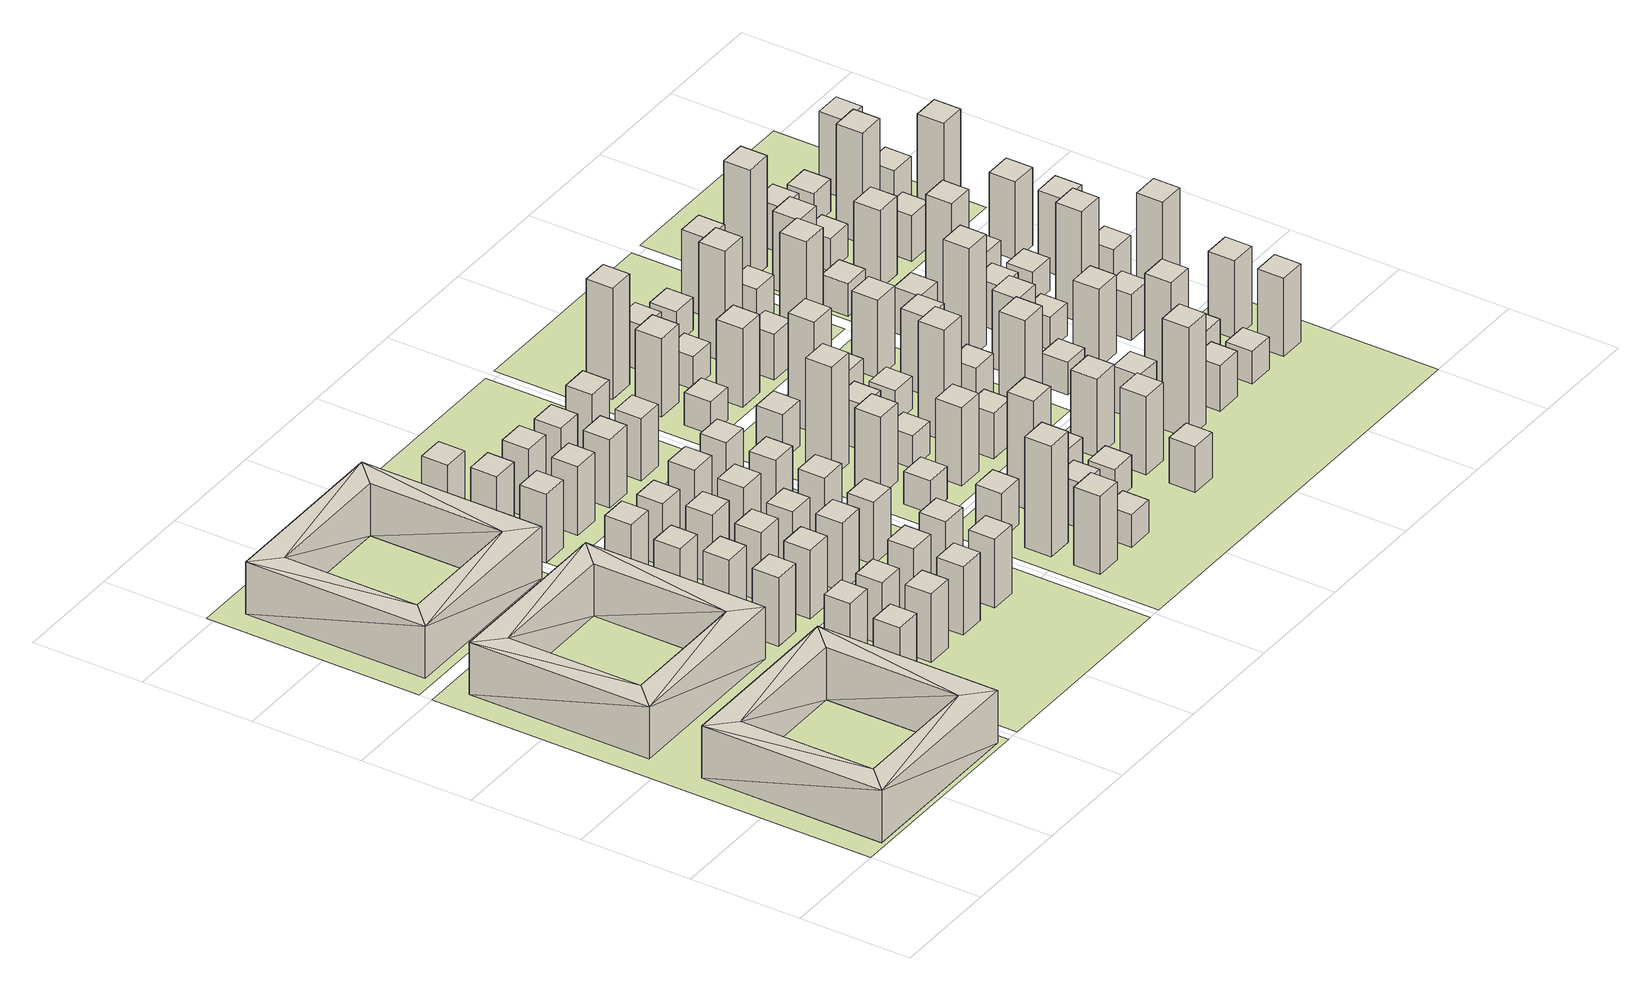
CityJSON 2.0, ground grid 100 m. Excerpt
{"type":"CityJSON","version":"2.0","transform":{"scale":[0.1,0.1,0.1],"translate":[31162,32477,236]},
"CityObjects":{
"building1":{"type":"Building","geometry":[{"type":"Solid","lod":"1","boundaries":[[[[0,1,2]],[[3,2,1]],[[4,0,2]],[[3,5,2]],[[6,0,4]],[[6,4,7]],[[6,7,5]],[[6,5,3]],[[6,3,8]],[[8,3,9]],[[10,3,1]],[[10,9,3]],[[9,10,11]],[[10,12,11]],[[10,13,12]],[[8,12,13]],[[8,14,12]],[[15,14,8]],[[9,11,15]],[[9,15,8]],[[0,6,8]],[[0,8,13]],[[13,10,0]],[[0,10,1]],[[4,2,12]],[[12,2,11]],[[2,15,11]],[[14,15,7]],[[7,15,5]],[[2,5,15]],[[12,7,4]],[[12,14,7]]]]}]},
"building2":{"type":"Building","geometry":[{"type":"Solid","lod":"1","boundaries":[[[[16,17,18]],[[19,18,17]],[[16,18,20]],[[21,18,19]],[[22,16,20]],[[22,20,23]],[[22,23,21]],[[22,21,19]],[[22,19,24]],[[24,19,25]],[[26,19,17]],[[26,25,19]],[[25,26,27]],[[26,28,27]],[[26,29,28]],[[24,28,29]],[[30,28,24]],[[31,30,24]],[[25,27,31]],[[25,31,24]],[[16,22,24]],[[16,24,29]],[[29,26,16]],[[16,26,17]],[[20,18,28]],[[28,18,27]],[[18,31,27]],[[30,31,23]],[[23,31,21]],[[18,21,31]],[[28,23,20]],[[28,30,23]]]]}]},
"building3":{"type":"Building","geometry":[{"type":"Solid","lod":"1","boundaries":[[[[32,33,34,35]],[[36,37,34,33]],[[38,39,32,35]],[[32,39,36,33]],[[36,39,38,37]],[[38,35,34,37]]]]}]},
"building4":{"type":"Building","geometry":[{"type":"Solid","lod":"1","boundaries":[[[[40,41,42]],[[43,42,41]],[[40,42,44]],[[45,42,43]],[[46,40,44]],[[46,44,47]],[[46,47,45]],[[46,45,43]],[[46,43,48]],[[48,43,49]],[[50,43,41]],[[50,49,43]],[[49,50,51]],[[50,52,51]],[[50,53,52]],[[48,52,53]],[[54,52,48]],[[55,54,48]],[[49,51,55]],[[49,55,48]],[[40,46,48]],[[40,48,53]],[[53,50,40]],[[40,50,41]],[[44,42,52]],[[52,42,51]],[[42,55,51]],[[54,55,47]],[[47,55,45]],[[42,45,55]],[[52,47,44]],[[52,54,47]]]]}]},
"building5":{"type":"Building","geometry":[{"type":"Solid","lod":"1","boundaries":[[[[56,57,58,59]],[[58,57,60,61]],[[62,63,56,59]],[[56,63,60,57]],[[62,61,60,63]],[[62,59,58,61]]]]}]},
"building6":{"type":"Building","geometry":[{"type":"Solid","lod":"1","boundaries":[[[[64,65,66,67]],[[68,69,66,65]],[[70,71,64,67]],[[64,71,68,65]],[[68,71,70,69]],[[70,67,66,69]]]]}]},
"building7":{"type":"Building","geometry":[{"type":"Solid","lod":"1","boundaries":[[[[72,73,74,75]],[[74,73,76,77]],[[78,79,72,75]],[[72,79,76,73]],[[78,77,76,79]],[[78,75,74,77]]]]}]},
"building8":{"type":"Building","geometry":[{"type":"Solid","lod":"1","boundaries":[[[[80,81,82,83]],[[82,81,84,85]],[[86,87,80,83]],[[80,87,84,81]],[[86,85,84,87]],[[86,83,82,85]]]]}]},
"building9":{"type":"Building","geometry":[{"type":"Solid","lod":"1","boundaries":[[[[88,89,90,91]],[[92,93,90,89]],[[94,95,88,91]],[[88,95,92,89]],[[92,95,94,93]],[[94,91,90,93]]]]}]},
"building10":{"type":"Building","geometry":[{"type":"Solid","lod":"1","boundaries":[[[[96,97,98,99]],[[100,101,98,97]],[[102,103,96,99]],[[96,103,100,97]],[[100,103,102,101]],[[102,99,98,101]]]]}]},
"building11":{"type":"Building","geometry":[{"type":"Solid","lod":"1","boundaries":[[[[104,105,106,107]],[[106,105,108,109]],[[110,111,104,107]],[[104,111,108,105]],[[110,109,108,111]],[[110,107,106,109]]]]}]},
"building12":{"type":"Building","geometry":[{"type":"Solid","lod":"1","boundaries":[[[[112,113,114,115]],[[114,113,116,117]],[[118,119,112,115]],[[112,119,116,113]],[[118,117,116,119]],[[118,115,114,117]]]]}]},
"building13":{"type":"Building","geometry":[{"type":"Solid","lod":"1","boundaries":[[[[120,121,122,123]],[[124,125,122,121]],[[126,127,120,123]],[[120,127,124,121]],[[124,127,126,125]],[[126,123,122,125]]]]}]},
"building14":{"type":"Building","geometry":[{"type":"Solid","lod":"1","boundaries":[[[[128,129,130,131]],[[132,133,130,129]],[[134,135,128,131]],[[128,135,132,129]],[[132,135,134,133]],[[134,131,130,133]]]]}]},
"building15":{"type":"Building","geometry":[{"type":"Solid","lod":"1","boundaries":[[[[136,137,138,139]],[[140,141,138,137]],[[142,143,136,139]],[[136,143,140,137]],[[140,143,142,141]],[[142,139,138,141]]]]}]},
"building16":{"type":"Building","geometry":[{"type":"Solid","lod":"1","boundaries":[[[[144,145,146,147]],[[148,149,146,145]],[[150,151,144,147]],[[144,151,148,145]],[[148,151,150,149]],[[150,147,146,149]]]]}]},
"building17":{"type":"Building","geometry":[{"type":"Solid","lod":"1","boundaries":[[[[152,153,154,155]],[[154,153,156,157]],[[158,159,152,155]],[[152,159,156,153]],[[158,157,156,159]],[[158,155,154,157]]]]}]},
"building18":{"type":"Building","geometry":[{"type":"Solid","lod":"1","boundaries":[[[[160,161,162,163]],[[162,161,164,165]],[[166,167,160,163]],[[160,167,164,161]],[[166,165,164,167]],[[166,163,162,165]]]]}]},
"building19":{"type":"Building","geometry":[{"type":"Solid","lod":"1","boundaries":[[[[168,169,170,171]],[[172,173,170,169]],[[174,175,168,171]],[[168,175,172,169]],[[172,175,174,173]],[[174,171,170,173]]]]}]},
"building20":{"type":"Building","geometry":[{"type":"Solid","lod":"1","boundaries":[[[[176,177,178,179]],[[178,177,180,181]],[[182,183,176,179]],[[176,183,180,177]],[[182,181,180,183]],[[182,179,178,181]]]]}]},
"building21":{"type":"Building","geometry":[{"type":"Solid","lod":"1","boundaries":[[[[184,185,186,187]],[[188,189,186,185]],[[190,191,184,187]],[[184,191,188,185]],[[188,191,190,189]],[[190,187,186,189]]]]}]},
"building22":{"type":"Building","geometry":[{"type":"Solid","lod":"1","boundaries":[[[[192,193,194,195]],[[194,193,196,197]],[[198,199,192,195]],[[192,199,196,193]],[[198,197,196,199]],[[198,195,194,197]]]]}]},
"building23":{"type":"Building","geometry":[{"type":"Solid","lod":"1","boundaries":[[[[200,201,202,203]],[[204,205,202,201]],[[206,207,200,203]],[[200,207,204,201]],[[204,207,206,205]],[[206,203,202,205]]]]}]},
"building24":{"type":"Building","geometry":[{"type":"Solid","lod":"1","boundaries":[[[[208,209,210,211]],[[210,209,212,213]],[[214,215,208,211]],[[208,215,212,209]],[[214,213,212,215]],[[214,211,210,213]]]]}]},
"building25":{"type":"Building","geometry":[{"type":"Solid","lod":"1","boundaries":[[[[216,217,218,219]],[[218,217,220,221]],[[222,223,216,219]],[[216,223,220,217]],[[222,221,220,223]],[[222,219,218,221]]]]}]},
"building26":{"type":"Building","geometry":[{"type":"Solid","lod":"1","boundaries":[[[[224,225,226,227]],[[228,229,226,225]],[[230,231,224,227]],[[224,231,228,225]],[[228,231,230,229]],[[230,227,226,229]]]]}]},
"building27":{"type":"Building","geometry":[{"type":"Solid","lod":"1","boundaries":[[[[232,233,234,235]],[[236,237,234,233]],[[238,239,232,235]],[[232,239,236,233]],[[236,239,238,237]],[[238,235,234,237]]]]}]},
"building28":{"type":"Building","geometry":[{"type":"Solid","lod":"1","boundaries":[[[[240,241,242,243]],[[244,245,242,241]],[[246,247,240,243]],[[240,247,244,241]],[[244,247,246,245]],[[246,243,242,245]]]]}]},
"building29":{"type":"Building","geometry":[{"type":"Solid","lod":"1","boundaries":[[[[248,249,250,251]],[[252,253,250,249]],[[254,255,248,251]],[[248,255,252,249]],[[252,255,254,253]],[[254,251,250,253]]]]}]},
"building30":{"type":"Building","geometry":[{"type":"Solid","lod":"1","boundaries":[[[[256,257,258,259]],[[258,257,260,261]],[[262,263,256,259]],[[256,263,260,257]],[[262,261,260,263]],[[262,259,258,261]]]]}]},
"building31":{"type":"Building","geometry":[{"type":"Solid","lod":"1","boundaries":[[[[264,265,266,267]],[[266,265,268,269]],[[270,271,264,267]],[[264,271,268,265]],[[270,269,268,271]],[[270,267,266,269]]]]}]},
"building32":{"type":"Building","geometry":[{"type":"Solid","lod":"1","boundaries":[[[[272,273,274,275]],[[274,273,276,277]],[[278,279,272,275]],[[272,279,276,273]],[[278,277,276,279]],[[278,275,274,277]]]]}]},
"building33":{"type":"Building","geometry":[{"type":"Solid","lod":"1","boundaries":[[[[280,281,282,283]],[[284,285,282,281]],[[286,287,280,283]],[[280,287,284,281]],[[284,287,286,285]],[[286,283,282,285]]]]}]},
"building34":{"type":"Building","geometry":[{"type":"Solid","lod":"1","boundaries":[[[[288,289,290,291]],[[290,289,292,293]],[[294,295,288,291]],[[288,295,292,289]],[[294,293,292,295]],[[294,291,290,293]]]]}]},
"building35":{"type":"Building","geometry":[{"type":"Solid","lod":"1","boundaries":[[[[296,297,298,299]],[[298,297,300,301]],[[302,303,296,299]],[[296,303,300,297]],[[302,301,300,303]],[[302,299,298,301]]]]}]},
"building36":{"type":"Building","geometry":[{"type":"Solid","lod":"1","boundaries":[[[[304,305,306,307]],[[308,309,306,305]],[[310,311,304,307]],[[304,311,308,305]],[[308,311,310,309]],[[310,307,306,309]]]]}]},
"building37":{"type":"Building","geometry":[{"type":"Solid","lod":"1","boundaries":[[[[312,313,314,315]],[[314,313,316,317]],[[318,319,312,315]],[[312,319,316,313]],[[318,317,316,319]],[[318,315,314,317]]]]}]},
"building38":{"type":"Building","geometry":[{"type":"Solid","lod":"1","boundaries":[[[[320,321,322,323]],[[324,325,322,321]],[[326,327,320,323]],[[320,327,324,321]],[[324,327,326,325]],[[326,323,322,325]]]]}]},
"building39":{"type":"Building","geometry":[{"type":"Solid","lod":"1","boundaries":[[[[328,329,330,331]],[[330,329,332,333]],[[334,335,328,331]],[[328,335,332,329]],[[334,333,332,335]],[[334,331,330,333]]]]}]},
"building40":{"type":"Building","geometry":[{"type":"Solid","lod":"1","boundaries":[[[[336,337,338,339]],[[340,341,338,337]],[[342,343,336,339]],[[336,343,340,337]],[[340,343,342,341]],[[342,339,338,341]]]]}]},
"building41":{"type":"Building","geometry":[{"type":"Solid","lod":"1","boundaries":[[[[344,345,346,347]],[[348,349,346,345]],[[350,351,344,347]],[[344,351,348,345]],[[348,351,350,349]],[[350,347,346,349]]]]}]},
"building42":{"type":"Building","geometry":[{"type":"Solid","lod":"1","boundaries":[[[[352,353,354,355]],[[354,353,356,357]],[[358,359,352,355]],[[352,359,356,353]],[[358,357,356,359]],[[358,355,354,357]]]]}]},
"building43":{"type":"Building","geometry":[{"type":"Solid","lod":"1","boundaries":[[[[360,361,362,363]],[[362,361,364,365]],[[366,367,360,363]],[[360,367,364,361]],[[366,365,364,367]],[[366,363,362,365]]]]}]},
"building44":{"type":"Building","geometry":[{"type":"Solid","lod":"1","boundaries":[[[[368,369,370,371]],[[372,373,370,369]],[[374,375,368,371]],[[368,375,372,369]],[[372,375,374,373]],[[374,371,370,373]]]]}]},
"building45":{"type":"Building","geometry":[{"type":"Solid","lod":"1","boundaries":[[[[376,377,378,379]],[[380,381,378,377]],[[382,383,376,379]],[[376,383,380,377]],[[380,383,382,381]],[[382,379,378,381]]]]}]},
"building46":{"type":"Building","geometry":[{"type":"Solid","lod":"1","boundaries":[[[[384,385,386,387]],[[386,385,388,389]],[[390,391,384,387]],[[384,391,388,385]],[[390,389,388,391]],[[390,387,386,389]]]]}]},
"building47":{"type":"Building","geometry":[{"type":"Solid","lod":"1","boundaries":[[[[392,393,394,395]],[[394,393,396,397]],[[398,399,392,395]],[[392,399,396,393]],[[398,397,396,399]],[[398,395,394,397]]]]}]},
"building48":{"type":"Building","geometry":[{"type":"Solid","lod":"1","boundaries":[[[[400,401,402,403]],[[404,405,402,401]],[[406,407,400,403]],[[400,407,404,401]],[[404,407,406,405]],[[406,403,402,405]]]]}]},
"building49":{"type":"Building","geometry":[{"type":"Solid","lod":"1","boundaries":[[[[408,409,410,411]],[[412,413,410,409]],[[414,415,408,411]],[[408,415,412,409]],[[412,415,414,413]],[[414,411,410,413]]]]}]},
"building50":{"type":"Building","geometry":[{"type":"Solid","lod":"1","boundaries":[[[[416,417,418,419]],[[420,421,418,417]],[[422,423,416,419]],[[416,423,420,417]],[[420,423,422,421]],[[422,419,418,421]]]]}]},
"building51":{"type":"Building","geometry":[{"type":"Solid","lod":"1","boundaries":[[[[424,425,426,427]],[[428,429,426,425]],[[430,431,424,427]],[[424,431,428,425]],[[428,431,430,429]],[[430,427,426,429]]]]}]},
"building52":{"type":"Building","geometry":[{"type":"Solid","lod":"1","boundaries":[[[[432,433,434,435]],[[434,433,436,437]],[[438,439,432,435]],[[432,439,436,433]],[[438,437,436,439]],[[438,435,434,437]]]]}]},
"building53":{"type":"Building","geometry":[{"type":"Solid","lod":"1","boundaries":[[[[440,441,442,443]],[[442,441,444,445]],[[446,447,440,443]],[[440,447,444,441]],[[446,445,444,447]],[[446,443,442,445]]]]}]},
"building54":{"type":"Building","geometry":[{"type":"Solid","lod":"1","boundaries":[[[[448,449,450,451]],[[452,453,450,449]],[[454,455,448,451]],[[448,455,452,449]],[[452,455,454,453]],[[454,451,450,453]]]]}]},
"building55":{"type":"Building","geometry":[{"type":"Solid","lod":"1","boundaries":[[[[456,457,458,459]],[[460,461,458,457]],[[462,463,456,459]],[[456,463,460,457]],[[460,463,462,461]],[[462,459,458,461]]]]}]},
"building56":{"type":"Building","geometry":[{"type":"Solid","lod":"1","boundaries":[[[[464,465,466,467]],[[466,465,468,469]],[[470,471,464,467]],[[464,471,468,465]],[[470,469,468,471]],[[470,467,466,469]]]]}]},
"building57":{"type":"Building","geometry":[{"type":"Solid","lod":"1","boundaries":[[[[472,473,474,475]],[[474,473,476,477]],[[478,479,472,475]],[[472,479,476,473]],[[478,477,476,479]],[[478,475,474,477]]]]}]},
"building58":{"type":"Building","geometry":[{"type":"Solid","lod":"1","boundaries":[[[[480,481,482,483]],[[482,481,484,485]],[[486,487,480,483]],[[480,487,484,481]],[[486,485,484,487]],[[486,483,482,485]]]]}]},
"building59":{"type":"Building","geometry":[{"type":"Solid","lod":"1","boundaries":[[[[488,489,490,491]],[[492,493,490,489]],[[494,495,488,491]],[[488,495,492,489]],[[492,495,494,493]],[[494,491,490,493]]]]}]},
"building60":{"type":"Building","geometry":[{"type":"Solid","lod":"1","boundaries":[[[[496,497,498,499]],[[498,497,500,501]],[[502,503,496,499]],[[496,503,500,497]],[[502,501,500,503]],[[502,499,498,501]]]]}]},
"building61":{"type":"Building","geometry":[{"type":"Solid","lod":"1","boundaries":[[[[504,505,506,507]],[[506,505,508,509]],[[510,511,504,507]],[[504,511,508,505]],[[510,509,508,511]],[[510,507,506,509]]]]}]},
"building62":{"type":"Building","geometry":[{"type":"Solid","lod":"1","boundaries":[[[[512,513,514,515]],[[516,517,514,513]],[[518,519,512,515]],[[512,519,516,513]],[[516,519,518,517]],[[518,515,514,517]]]]}]},
"building63":{"type":"Building","geometry":[{"type":"Solid","lod":"1","boundaries":[[[[520,521,522,523]],[[524,525,522,521]],[[526,527,520,523]],[[520,527,524,521]],[[524,527,526,525]],[[526,523,522,525]]]]}]},
"building64":{"type":"Building","geometry":[{"type":"Solid","lod":"1","boundaries":[[[[528,529,530,531]],[[532,533,530,529]],[[534,535,528,531]],[[528,535,532,529]],[[532,535,534,533]],[[534,531,530,533]]]]}]},
"building65":{"type":"Building","geometry":[{"type":"Solid","lod":"1","boundaries":[[[[536,537,538,539]],[[538,537,540,541]],[[542,543,536,539]],[[536,543,540,537]],[[542,541,540,543]],[[542,539,538,541]]]]}]},
"building66":{"type":"Building","geometry":[{"type":"Solid","lod":"1","boundaries":[[[[544,545,546,547]],[[548,549,546,545]],[[550,551,544,547]],[[544,551,548,545]],[[548,551,550,549]],[[550,547,546,549]]]]}]},
"building67":{"type":"Building","geometry":[{"type":"Solid","lod":"1","boundaries":[[[[552,553,554,555]],[[554,553,556,557]],[[558,559,552,555]],[[552,559,556,553]],[[558,557,556,559]],[[558,555,554,557]]]]}]},
"building68":{"type":"Building","geometry":[{"type":"Solid","lod":"1","boundaries":[[[[560,561,562,563]],[[562,561,564,565]],[[566,567,560,563]],[[560,567,564,561]],[[566,565,564,567]],[[566,563,562,565]]]]}]},
"building69":{"type":"Building","geometry":[{"type":"Solid","lod":"1","boundaries":[[[[568,569,570,571]],[[572,573,570,569]],[[574,575,568,571]],[[568,575,572,569]],[[572,575,574,573]],[[574,571,570,573]]]]}]},
"building70":{"type":"Building","geometry":[{"type":"Solid","lod":"1","boundaries":[[[[576,577,578,579]],[[578,577,580,581]],[[582,583,576,579]],[[576,583,580,577]],[[582,581,580,583]],[[582,579,578,581]]]]}]},
"building71":{"type":"Building","geometry":[{"type":"Solid","lod":"1","boundaries":[[[[584,585,586,587]],[[588,589,586,585]],[[590,591,584,587]],[[584,591,588,585]],[[588,591,590,589]],[[590,587,586,589]]]]}]},
"building72":{"type":"Building","geometry":[{"type":"Solid","lod":"1","boundaries":[[[[592,593,594,595]],[[594,593,596,597]],[[598,599,592,595]],[[592,599,596,593]],[[598,597,596,599]],[[598,595,594,597]]]]}]},
"building73":{"type":"Building","geometry":[{"type":"Solid","lod":"1","boundaries":[[[[600,601,602,603]],[[602,601,604,605]],[[606,607,600,603]],[[600,607,604,601]],[[606,605,604,607]],[[606,603,602,605]]]]}]},
"building74":{"type":"Building","geometry":[{"type":"Solid","lod":"1","boundaries":[[[[608,609,610,611]],[[612,613,610,609]],[[614,615,608,611]],[[608,615,612,609]],[[612,615,614,613]],[[614,611,610,613]]]]}]},
"building75":{"type":"Building","geometry":[{"type":"Solid","lod":"1","boundaries":[[[[616,617,618,619]],[[620,621,618,617]],[[622,623,616,619]],[[616,623,620,617]],[[620,623,622,621]],[[622,619,618,621]]]]}]},
"building76":{"type":"Building","geometry":[{"type":"Solid","lod":"1","boundaries":[[[[624,625,626,627]],[[628,629,626,625]],[[630,631,624,627]],[[624,631,628,625]],[[628,631,630,629]],[[630,627,626,629]]]]}]},
"building77":{"type":"Building","geometry":[{"type":"Solid","lod":"1","boundaries":[[[[632,633,634,635]],[[634,633,636,637]],[[638,639,632,635]],[[632,639,636,633]],[[638,637,636,639]],[[638,635,634,637]]]]}]},
"building78":{"type":"Building","geometry":[{"type":"Solid","lod":"1","boundaries":[[[[640,641,642,643]],[[642,641,644,645]],[[646,647,640,643]],[[640,647,644,641]],[[646,645,644,647]],[[646,643,642,645]]]]}]},
"building79":{"type":"Building","geometry":[{"type":"Solid","lod":"1","boundaries":[[[[648,649,650,651]],[[650,649,652,653]],[[654,655,648,651]],[[648,655,652,649]],[[654,653,652,655]],[[654,651,650,653]]]]}]},
"building80":{"type":"Building","geometry":[{"type":"Solid","lod":"1","boundaries":[[[[656,657,658,659]],[[660,661,658,657]],[[662,663,656,659]],[[656,663,660,657]],[[660,663,662,661]],[[662,659,658,661]]]]}]},
"building81":{"type":"Building","geometry":[{"type":"Solid","lod":"1","boundaries":[[[[664,665,666,667]],[[668,669,666,665]],[[670,671,664,667]],[[664,671,668,665]],[[668,671,670,669]],[[670,667,666,669]]]]}]},
"building82":{"type":"Building","geometry":[{"type":"Solid","lod":"1","boundaries":[[[[672,673,674,675]],[[674,673,676,677]],[[678,679,672,675]],[[672,679,676,673]],[[678,677,676,679]],[[678,675,674,677]]]]}]},
"building83":{"type":"Building","geometry":[{"type":"Solid","lod":"1","boundaries":[[[[680,681,682,683]],[[682,681,684,685]],[[686,687,680,683]],[[680,687,684,681]],[[686,685,684,687]],[[686,683,682,685]]]]}]},
"building84":{"type":"Building","geometry":[{"type":"Solid","lod":"1","boundaries":[[[[688,689,690,691]],[[690,689,692,693]],[[694,695,688,691]],[[688,695,692,689]],[[694,693,692,695]],[[694,691,690,693]]]]}]},
"building85":{"type":"Building","geometry":[{"type":"Solid","lod":"1","boundaries":[[[[696,697,698,699]],[[700,701,698,697]],[[702,703,696,699]],[[696,703,700,697]],[[700,703,702,701]],[[702,699,698,701]]]]}]},
"building86":{"type":"Building","geometry":[{"type":"Solid","lod":"1","boundaries":[[[[704,705,706,707]],[[708,709,706,705]],[[710,711,704,707]],[[704,711,708,705]],[[708,711,710,709]],[[710,707,706,709]]]]}]},
"building87":{"type":"Building","geometry":[{"type":"Solid","lod":"1","boundaries":[[[[712,713,714,715]],[[716,717,714,713]],[[718,719,712,715]],[[712,719,716,713]],[[716,719,718,717]],[[718,715,714,717]]]]}]},
"building88":{"type":"Building","geometry":[{"type":"Solid","lod":"1","boundaries":[[[[720,721,722,723]],[[724,725,722,721]],[[726,727,720,723]],[[720,727,724,721]],[[724,727,726,725]],[[726,723,722,725]]]]}]},
"building89":{"type":"Building","geometry":[{"type":"Solid","lod":"1","boundaries":[[[[728,729,730,731]],[[730,729,732,733]],[[734,735,728,731]],[[728,735,732,729]],[[734,733,732,735]],[[734,731,730,733]]]]}]},
"building90":{"type":"Building","geometry":[{"type":"Solid","lod":"1","boundaries":[[[[736,737,738,739]],[[738,737,740,741]],[[742,743,736,739]],[[736,743,740,737]],[[742,741,740,743]],[[742,739,738,741]]]]}]},
"building91":{"type":"Building","geometry":[{"type":"Solid","lod":"1","boundaries":[[[[744,745,746,747]],[[748,749,746,745]],[[750,751,744,747]],[[744,751,748,745]],[[748,751,750,749]],[[750,747,746,749]]]]}]},
"building92":{"type":"Building","geometry":[{"type":"Solid","lod":"1","boundaries":[[[[752,753,754,755]],[[756,757,754,753]],[[758,759,752,755]],[[752,759,756,753]],[[756,759,758,757]],[[758,755,754,757]]]]}]},
"building93":{"type":"Building","geometry":[{"type":"Solid","lod":"1","boundaries":[[[[760,761,762,763]],[[762,761,764,765]],[[766,767,760,763]],[[760,767,764,761]],[[766,765,764,767]],[[766,763,762,765]]]]}]},
"building94":{"type":"Building","geometry":[{"type":"Solid","lod":"1","boundaries":[[[[768,769,770,771]],[[770,769,772,773]],[[774,775,768,771]],[[768,775,772,769]],[[774,773,772,775]],[[774,771,770,773]]]]}]},
"building95":{"type":"Building","geometry":[{"type":"Solid","lod":"1","boundaries":[[[[776,777,778,779]],[[780,781,778,777]],[[782,783,776,779]],[[776,783,780,777]],[[780,783,782,781]],[[782,779,778,781]]]]}]},
"building96":{"type":"Building","geometry":[{"type":"Solid","lod":"1","boundaries":[[[[784,785,786,787]],[[786,785,788,789]],[[790,791,784,787]],[[784,791,788,785]],[[790,789,788,791]],[[790,787,786,789]]]]}]},
"building97":{"type":"Building","geometry":[{"type":"Solid","lod":"1","boundaries":[[[[792,793,794,795]],[[794,793,796,797]],[[798,799,792,795]],[[792,799,796,793]],[[798,797,796,799]],[[798,795,794,797]]]]}]},
"building98":{"type":"Building","geometry":[{"type":"Solid","lod":"1","boundaries":[[[[800,801,802,803]],[[804,805,802,801]],[[806,807,800,803]],[[800,807,804,801]],[[804,807,806,805]],[[806,803,802,805]]]]}]},
"building99":{"type":"Building","geometry":[{"type":"Solid","lod":"1","boundaries":[[[[808,809,810,811]],[[812,813,810,809]],[[814,815,808,811]],[[808,815,812,809]],[[812,815,814,813]],[[814,811,810,813]]]]}]},
"building100":{"type":"Building","geometry":[{"type":"Solid","lod":"1","boundaries":[[[[816,817,818,819]],[[820,821,818,817]],[[822,823,816,819]],[[816,823,820,817]],[[820,823,822,821]],[[822,819,818,821]]]]}]},
"building101":{"type":"Building","geometry":[{"type":"Solid","lod":"1","boundaries":[[[[824,825,826,827]],[[826,825,828,829]],[[830,831,824,827]],[[824,831,828,825]],[[830,829,828,831]],[[830,827,826,829]]]]}]},
"building102":{"type":"Building","geometry":[{"type":"Solid","lod":"1","boundaries":[[[[832,833,834,835]],[[836,837,834,833]],[[838,839,832,835]],[[832,839,836,833]],[[836,839,838,837]],[[838,835,834,837]]]]}]},
"building103":{"type":"Building","geometry":[{"type":"Solid","lod":"1","boundaries":[[[[840,841,842,843]],[[842,841,844,845]],[[846,847,840,843]],[[840,847,844,841]],[[846,845,844,847]],[[846,843,842,845]]]]}]},
"building104":{"type":"Building","geometry":[{"type":"Solid","lod":"1","boundaries":[[[[848,849,850,851]],[[850,849,852,853]],[[854,855,848,851]],[[848,855,852,849]],[[854,853,852,855]],[[854,851,850,853]]]]}]},
"building105":{"type":"Building","geometry":[{"type":"Solid","lod":"1","boundaries":[[[[856,857,858,859]],[[858,857,860,861]],[[862,863,856,859]],[[856,863,860,857]],[[862,861,860,863]],[[862,859,858,861]]]]}]},
"building106":{"type":"Building","geometry":[{"type":"Solid","lod":"1","boundaries":[[[[864,865,866,867]],[[868,869,866,865]],[[870,871,864,867]],[[864,871,868,865]],[[868,871,870,869]],[[870,867,866,869]]]]}]},
"building107":{"type":"Building","geometry":[{"type":"Solid","lod":"1","boundaries":[[[[872,873,874,875]],[[874,873,876,877]],[[878,879,872,875]],[[872,879,876,873]],[[878,877,876,879]],[[878,875,874,877]]]]}]},
"building108":{"type":"Building","geometry":[{"type":"Solid","lod":"1","boundaries":[[[[880,881,882,883]],[[884,885,882,881]],[[886,887,880,883]],[[880,887,884,881]],[[884,887,886,885]],[[886,883,882,885]]]]}]},
"building109":{"type":"Building","geometry":[{"type":"Solid","lod":"1","boundaries":[[[[888,889,890,891]],[[892,893,890,889]],[[894,895,888,891]],[[888,895,892,889]],[[892,895,894,893]],[[894,891,890,893]]]]}]},
"building110":{"type":"Building","geometry":[{"type":"Solid","lod":"1","boundaries":[[[[896,897,898,899]],[[898,897,900,901]],[[902,903,896,899]],[[896,903,900,897]],[[902,901,900,903]],[[902,899,898,901]]]]}]},
"building111":{"type":"Building","geometry":[{"type":"Solid","lod":"1","boundaries":[[[[904,905,906,907]],[[906,905,908,909]],[[910,911,904,907]],[[904,911,908,905]],[[910,909,908,911]],[[910,907,906,909]]]]}]},
"landuse1":{"type":"LandUse","geometry":[{"type":"MultiSurface","lod":"1","boundaries":[[[912,913,914,915]]]}]},
"landuse2":{"type":"LandUse","geometry":[{"type":"MultiSurface","lod":"1","boundaries":[[[916,917,918,919,920,921]]]}]},
"landuse3":{"type":"LandUse","geometry":[{"type":"MultiSurface","lod":"1","boundaries":[[[922,923,924,925]]]}]},
"landuse4":{"type":"LandUse","geometry":[{"type":"MultiSurface","lod":"1","boundaries":[[[926,927,928,929]]]}]},
"landuse5":{"type":"LandUse","geometry":[{"type":"MultiSurface","lod":"1","boundaries":[[[930,931,932,933]]]}]},
"landuse6":{"type":"LandUse","geometry":[{"type":"MultiSurface","lod":"1","boundaries":[[[934,935,936,937]]]}]},
"landuse7":{"type":"LandUse","geometry":[{"type":"MultiSurface","lod":"1","boundaries":[[[938,939,940,941]]]}]},
"landuse8":{"type":"LandUse","attributes":{"name":"luse2"},"geometry":[{"type":"MultiSurface","lod":"1","boundaries":[[[942,943,944,945]]]}]}
},
"vertices":[
[1860,45,2],[220,45,2],[436,261,2],[220,1685,2],[1644,261,2],[436,1469,2],[1860,1685,2],[1644,1469,2],[1860,1685,482],[220,1685,482],[220,45,482],[436,261,482],[1644,261,482],[1860,45,482],[1644,1469,482],[436,1469,482],
[1860,2165,2],[220,2165,2],[436,2381,2],[220,3805,2],[1644,2381,2],[436,3589,2],[1860,3805,2],[1644,3589,2],[1860,3805,482],[220,3805,482],[220,2165,482],[436,2381,482],[1644,2381,482],[1860,2165,482],[1644,3589,482],[436,3589,482],
[2063,1312,572],[2063,1312,2],[2063,1072,2],[2063,1072,572],[2303,1312,2],[2303,1072,2],[2303,1072,572],[2303,1312,572],
[1860,4205,2],[220,4205,2],[436,4421,2],[220,5845,2],[1644,4421,2],[436,5629,2],[1860,5845,2],[1644,5629,2],[1860,5845,482],[220,5845,482],[220,4205,482],[436,4421,482],[1644,4421,482],[1860,4205,482],[1644,5629,482],[436,5629,482],
[2063,1760,632],[2063,1760,2],[2063,1520,2],[2063,1520,632],[2303,1760,2],[2303,1520,2],[2303,1520,632],[2303,1760,632],
[2063,2416,632],[2063,2416,2],[2063,2176,2],[2063,2176,632],[2303,2416,2],[2303,2176,2],[2303,2176,632],[2303,2416,632],
[2511,1312,632],[2511,1312,2],[2511,1072,2],[2511,1072,632],[2751,1312,2],[2751,1072,2],[2751,1072,632],[2751,1312,632],
[2063,2864,632],[2063,2864,2],[2063,2624,2],[2063,2624,632],[2303,2864,2],[2303,2624,2],[2303,2624,632],[2303,2864,632],
[2511,1760,572],[2511,1760,2],[2511,1520,2],[2511,1520,572],[2751,1760,2],[2751,1520,2],[2751,1520,572],[2751,1760,572],
[2063,3312,572],[2063,3312,2],[2063,3072,2],[2063,3072,572],[2303,3312,2],[2303,3072,2],[2303,3072,572],[2303,3312,572],
[2063,3760,632],[2063,3760,2],[2063,3520,2],[2063,3520,632],[2303,3760,2],[2303,3520,2],[2303,3520,632],[2303,3760,632],
[2511,2416,632],[2511,2416,2],[2511,2176,2],[2511,2176,632],[2751,2416,2],[2751,2176,2],[2751,2176,632],[2751,2416,632],
[2959,1312,632],[2959,1312,2],[2959,1072,2],[2959,1072,632],[3199,1312,2],[3199,1072,2],[3199,1072,632],[3199,1312,632],
[2511,2864,632],[2511,2864,2],[2511,2624,2],[2511,2624,632],[2751,2864,2],[2751,2624,2],[2751,2624,632],[2751,2864,632],
[2063,4536,632],[2063,4536,2],[2063,4296,2],[2063,4296,632],[2303,4536,2],[2303,4296,2],[2303,4296,632],[2303,4536,632],
[2959,1760,632],[2959,1760,2],[2959,1520,2],[2959,1520,632],[3199,1760,2],[3199,1520,2],[3199,1520,632],[3199,1760,632],
[2511,3312,632],[2511,3312,2],[2511,3072,2],[2511,3072,632],[2751,3312,2],[2751,3072,2],[2751,3072,632],[2751,3312,632],
[2063,4984,632],[2063,4984,2],[2063,4744,2],[2063,4744,632],[2303,4984,2],[2303,4744,2],[2303,4744,632],[2303,4984,632],
[2511,3760,572],[2511,3760,2],[2511,3520,2],[2511,3520,572],[2751,3760,2],[2751,3520,2],[2751,3520,572],[2751,3760,572],
[2959,2416,632],[2959,2416,2],[2959,2176,2],[2959,2176,632],[3199,2416,2],[3199,2176,2],[3199,2176,632],[3199,2416,632],
[2063,5432,572],[2063,5432,2],[2063,5192,2],[2063,5192,572],[2303,5432,2],[2303,5192,2],[2303,5192,572],[2303,5432,572],
[3407,1312,632],[3407,1312,2],[3407,1072,2],[3407,1072,632],[3647,1312,2],[3647,1072,2],[3647,1072,632],[3647,1312,632],
[2959,2864,572],[2959,2864,2],[2959,2624,2],[2959,2624,572],[3199,2864,2],[3199,2624,2],[3199,2624,572],[3199,2864,572],
[2511,4536,632],[2511,4536,2],[2511,4296,2],[2511,4296,632],[2751,4536,2],[2751,4296,2],[2751,4296,632],[2751,4536,632],
[3407,1760,632],[3407,1760,2],[3407,1520,2],[3407,1520,632],[3647,1760,2],[3647,1520,2],[3647,1520,632],[3647,1760,632],
[2959,3312,632],[2959,3312,2],[2959,3072,2],[2959,3072,632],[3199,3312,2],[3199,3072,2],[3199,3072,632],[3199,3312,632],
[2511,4984,632],[2511,4984,2],[2511,4744,2],[2511,4744,632],[2751,4984,2],[2751,4744,2],[2751,4744,632],[2751,4984,632],
[2959,3760,632],[2959,3760,2],[2959,3520,2],[2959,3520,632],[3199,3760,2],[3199,3520,2],[3199,3520,632],[3199,3760,632],
[3407,2416,572],[3407,2416,2],[3407,2176,2],[3407,2176,572],[3647,2416,2],[3647,2176,2],[3647,2176,572],[3647,2416,572],
[3407,2864,632],[3407,2864,2],[3407,2624,2],[3407,2624,632],[3647,2864,2],[3647,2624,2],[3647,2624,632],[3647,2864,632],
[2959,4536,632],[2959,4536,2],[2959,4296,2],[2959,4296,632],[3199,4536,2],[3199,4296,2],[3199,4296,632],[3199,4536,632],
[3407,3312,632],[3407,3312,2],[3407,3072,2],[3407,3072,632],[3647,3312,2],[3647,3072,2],[3647,3072,632],[3647,3312,632],
[2959,4984,572],[2959,4984,2],[2959,4744,2],[2959,4744,572],[3199,4984,2],[3199,4744,2],[3199,4744,572],[3199,4984,572],
[4230,883,722],[4230,883,2],[4230,643,2],[4230,643,722],[4470,883,2],[4470,643,2],[4470,643,722],[4470,883,722],
[3407,3760,632],[3407,3760,2],[3407,3520,2],[3407,3520,632],[3647,3760,2],[3647,3520,2],[3647,3520,632],[3647,3760,632],
[4230,1331,1022],[4230,1331,2],[4230,1091,2],[4230,1091,1022],[4470,1331,2],[4470,1091,2],[4470,1091,1022],[4470,1331,1022],
[4230,1779,422],[4230,1779,2],[4230,1539,2],[4230,1539,422],[4470,1779,2],[4470,1539,2],[4470,1539,422],[4470,1779,422],
[3407,4536,572],[3407,4536,2],[3407,4296,2],[3407,4296,572],[3647,4536,2],[3647,4296,2],[3647,4296,572],[3647,4536,572],
[3407,4984,632],[3407,4984,2],[3407,4744,2],[3407,4744,632],[3647,4984,2],[3647,4744,2],[3647,4744,632],[3647,4984,632],
[4678,883,302],[4678,883,2],[4678,643,2],[4678,643,302],[4918,883,2],[4918,643,2],[4918,643,302],[4918,883,302],
[4230,2435,302],[4230,2435,2],[4230,2195,2],[4230,2195,302],[4470,2435,2],[4470,2195,2],[4470,2195,302],[4470,2435,302],
[4678,1331,422],[4678,1331,2],[4678,1091,2],[4678,1091,422],[4918,1331,2],[4918,1091,2],[4918,1091,422],[4918,1331,422],
[4230,2883,722],[4230,2883,2],[4230,2643,2],[4230,2643,722],[4470,2883,2],[4470,2643,2],[4470,2643,722],[4470,2883,722],
[4678,1779,1022],[4678,1779,2],[4678,1539,2],[4678,1539,1022],[4918,1779,2],[4918,1539,2],[4918,1539,1022],[4918,1779,1022],
[4230,3331,1022],[4230,3331,2],[4230,3091,2],[4230,3091,1022],[4470,3331,2],[4470,3091,2],[4470,3091,1022],[4470,3331,1022],
[4230,3779,422],[4230,3779,2],[4230,3539,2],[4230,3539,422],[4470,3779,2],[4470,3539,2],[4470,3539,422],[4470,3779,422],
[4678,2435,722],[4678,2435,2],[4678,2195,2],[4678,2195,722],[4918,2435,2],[4918,2195,2],[4918,2195,722],[4918,2435,722],
[5126,1331,302],[5126,1331,2],[5126,1091,2],[5126,1091,302],[5366,1331,2],[5366,1091,2],[5366,1091,302],[5366,1331,302],
[4678,2883,302],[4678,2883,2],[4678,2643,2],[4678,2643,302],[4918,2883,2],[4918,2643,2],[4918,2643,302],[4918,2883,302],
[4230,4435,302],[4230,4435,2],[4230,4195,2],[4230,4195,302],[4470,4435,2],[4470,4195,2],[4470,4195,302],[4470,4435,302],
[5126,1779,302],[5126,1779,2],[5126,1539,2],[5126,1539,302],[5366,1779,2],[5366,1539,2],[5366,1539,302],[5366,1779,302],
[4678,3331,422],[4678,3331,2],[4678,3091,2],[4678,3091,422],[4918,3331,2],[4918,3091,2],[4918,3091,422],[4918,3331,422],
[4230,4883,722],[4230,4883,2],[4230,4643,2],[4230,4643,722],[4470,4883,2],[4470,4643,2],[4470,4643,722],[4470,4883,722],
[4678,3779,1022],[4678,3779,2],[4678,3539,2],[4678,3539,1022],[4918,3779,2],[4918,3539,2],[4918,3539,1022],[4918,3779,1022],
[4230,5331,1022],[4230,5331,2],[4230,5091,2],[4230,5091,1022],[4470,5331,2],[4470,5091,2],[4470,5091,1022],[4470,5331,1022],
[5574,883,422],[5574,883,2],[5574,643,2],[5574,643,422],[5814,883,2],[5814,643,2],[5814,643,422],[5814,883,422],
[5126,2435,422],[5126,2435,2],[5126,2195,2],[5126,2195,422],[5366,2435,2],[5366,2195,2],[5366,2195,422],[5366,2435,422],
[5574,1331,722],[5574,1331,2],[5574,1091,2],[5574,1091,722],[5814,1331,2],[5814,1091,2],[5814,1091,722],[5814,1331,722],
[5126,2883,1022],[5126,2883,2],[5126,2643,2],[5126,2643,1022],[5366,2883,2],[5366,2643,2],[5366,2643,1022],[5366,2883,1022],
[4678,4435,722],[4678,4435,2],[4678,4195,2],[4678,4195,722],[4918,4435,2],[4918,4195,2],[4918,4195,722],[4918,4435,722],
[5574,1779,722],[5574,1779,2],[5574,1539,2],[5574,1539,722],[5814,1779,2],[5814,1539,2],[5814,1539,722],[5814,1779,722],
[5126,3331,302],[5126,3331,2],[5126,3091,2],[5126,3091,302],[5366,3331,2],[5366,3091,2],[5366,3091,302],[5366,3331,302],
[4678,4883,302],[4678,4883,2],[4678,4643,2],[4678,4643,302],[4918,4883,2],[4918,4643,2],[4918,4643,302],[4918,4883,302],
[5126,3779,302],[5126,3779,2],[5126,3539,2],[5126,3539,302],[5366,3779,2],[5366,3539,2],[5366,3539,302],[5366,3779,302],
[4678,5331,422],[4678,5331,2],[4678,5091,2],[4678,5091,422],[4918,5331,2],[4918,5091,2],[4918,5091,422],[4918,5331,422],
[5574,2435,1022],[5574,2435,2],[5574,2195,2],[5574,2195,1022],[5814,2435,2],[5814,2195,2],[5814,2195,1022],[5814,2435,1022],
[5574,2883,422],[5574,2883,2],[5574,2643,2],[5574,2643,422],[5814,2883,2],[5814,2643,2],[5814,2643,422],[5814,2883,422],
[5126,4435,422],[5126,4435,2],[5126,4195,2],[5126,4195,422],[5366,4435,2],[5366,4195,2],[5366,4195,422],[5366,4435,422],
[6170,1331,1022],[6170,1331,2],[6170,1091,2],[6170,1091,1022],[6410,1331,2],[6410,1091,2],[6410,1091,1022],[6410,1331,1022],
[5574,3331,722],[5574,3331,2],[5574,3091,2],[5574,3091,722],[5814,3331,2],[5814,3091,2],[5814,3091,722],[5814,3331,722],
[5126,4883,1022],[5126,4883,2],[5126,4643,2],[5126,4643,1022],[5366,4883,2],[5366,4643,2],[5366,4643,1022],[5366,4883,1022],
[6170,1779,422],[6170,1779,2],[6170,1539,2],[6170,1539,422],[6410,1779,2],[6410,1539,2],[6410,1539,422],[6410,1779,422],
[5574,3779,722],[5574,3779,2],[5574,3539,2],[5574,3539,722],[5814,3779,2],[5814,3539,2],[5814,3539,722],[5814,3779,722],
[5126,5331,302],[5126,5331,2],[5126,5091,2],[5126,5091,302],[5366,5331,2],[5366,5091,2],[5366,5091,302],[5366,5331,302],
[6170,2435,302],[6170,2435,2],[6170,2195,2],[6170,2195,302],[6410,2435,2],[6410,2195,2],[6410,2195,302],[6410,2435,302],
[5574,4435,1022],[5574,4435,2],[5574,4195,2],[5574,4195,1022],[5814,4435,2],[5814,4195,2],[5814,4195,1022],[5814,4435,1022],
[6618,1331,422],[6618,1331,2],[6618,1091,2],[6618,1091,422],[6858,1331,2],[6858,1091,2],[6858,1091,422],[6858,1331,422],
[6170,2883,722],[6170,2883,2],[6170,2643,2],[6170,2643,722],[6410,2883,2],[6410,2643,2],[6410,2643,722],[6410,2883,722],
[5574,4883,422],[5574,4883,2],[5574,4643,2],[5574,4643,422],[5814,4883,2],[5814,4643,2],[5814,4643,422],[5814,4883,422],
[6618,1779,1022],[6618,1779,2],[6618,1539,2],[6618,1539,1022],[6858,1779,2],[6858,1539,2],[6858,1539,1022],[6858,1779,1022],
[6170,3331,1022],[6170,3331,2],[6170,3091,2],[6170,3091,1022],[6410,3331,2],[6410,3091,2],[6410,3091,1022],[6410,3331,1022],
[5574,5331,722],[5574,5331,2],[5574,5091,2],[5574,5091,722],[5814,5331,2],[5814,5091,2],[5814,5091,722],[5814,5331,722],
[6170,3779,422],[6170,3779,2],[6170,3539,2],[6170,3539,422],[6410,3779,2],[6410,3539,2],[6410,3539,422],[6410,3779,422],
[6618,2435,722],[6618,2435,2],[6618,2195,2],[6618,2195,722],[6858,2435,2],[6858,2195,2],[6858,2195,722],[6858,2435,722],
[7066,1331,302],[7066,1331,2],[7066,1091,2],[7066,1091,302],[7306,1331,2],[7306,1091,2],[7306,1091,302],[7306,1331,302],
[6618,2883,302],[6618,2883,2],[6618,2643,2],[6618,2643,302],[6858,2883,2],[6858,2643,2],[6858,2643,302],[6858,2883,302],
[6170,4435,302],[6170,4435,2],[6170,4195,2],[6170,4195,302],[6410,4435,2],[6410,4195,2],[6410,4195,302],[6410,4435,302],
[7066,1779,302],[7066,1779,2],[7066,1539,2],[7066,1539,302],[7306,1779,2],[7306,1539,2],[7306,1539,302],[7306,1779,302],
[6618,3331,422],[6618,3331,2],[6618,3091,2],[6618,3091,422],[6858,3331,2],[6858,3091,2],[6858,3091,422],[6858,3331,422],
[6170,4883,722],[6170,4883,2],[6170,4643,2],[6170,4643,722],[6410,4883,2],[6410,4643,2],[6410,4643,722],[6410,4883,722],
[6618,3779,1022],[6618,3779,2],[6618,3539,2],[6618,3539,1022],[6858,3779,2],[6858,3539,2],[6858,3539,1022],[6858,3779,1022],
[6170,5331,1022],[6170,5331,2],[6170,5091,2],[6170,5091,1022],[6410,5331,2],[6410,5091,2],[6410,5091,1022],[6410,5331,1022],
[7066,2435,422],[7066,2435,2],[7066,2195,2],[7066,2195,422],[7306,2435,2],[7306,2195,2],[7306,2195,422],[7306,2435,422],
[7514,1331,722],[7514,1331,2],[7514,1091,2],[7514,1091,722],[7754,1331,2],[7754,1091,2],[7754,1091,722],[7754,1331,722],
[7066,2883,1022],[7066,2883,2],[7066,2643,2],[7066,2643,1022],[7306,2883,2],[7306,2643,2],[7306,2643,1022],[7306,2883,1022],
[6618,4435,722],[6618,4435,2],[6618,4195,2],[6618,4195,722],[6858,4435,2],[6858,4195,2],[6858,4195,722],[6858,4435,722],
[7514,1779,722],[7514,1779,2],[7514,1539,2],[7514,1539,722],[7754,1779,2],[7754,1539,2],[7754,1539,722],[7754,1779,722],
[7066,3331,302],[7066,3331,2],[7066,3091,2],[7066,3091,302],[7306,3331,2],[7306,3091,2],[7306,3091,302],[7306,3331,302],
[6618,4883,302],[6618,4883,2],[6618,4643,2],[6618,4643,302],[6858,4883,2],[6858,4643,2],[6858,4643,302],[6858,4883,302],
[7066,3779,302],[7066,3779,2],[7066,3539,2],[7066,3539,302],[7306,3779,2],[7306,3539,2],[7306,3539,302],[7306,3779,302],
[6618,5331,422],[6618,5331,2],[6618,5091,2],[6618,5091,422],[6858,5331,2],[6858,5091,2],[6858,5091,422],[6858,5331,422],
[7514,2435,1022],[7514,2435,2],[7514,2195,2],[7514,2195,1022],[7754,2435,2],[7754,2195,2],[7754,2195,1022],[7754,2435,1022],
[7514,2883,422],[7514,2883,2],[7514,2643,2],[7514,2643,422],[7754,2883,2],[7754,2643,2],[7754,2643,422],[7754,2883,422],
[7066,4435,422],[7066,4435,2],[7066,4195,2],[7066,4195,422],[7306,4435,2],[7306,4195,2],[7306,4195,422],[7306,4435,422],
[7514,3331,722],[7514,3331,2],[7514,3091,2],[7514,3091,722],[7754,3331,2],[7754,3091,2],[7754,3091,722],[7754,3331,722],
[7066,4883,1022],[7066,4883,2],[7066,4643,2],[7066,4643,1022],[7306,4883,2],[7306,4643,2],[7306,4643,1022],[7306,4883,1022],
[7514,3779,722],[7514,3779,2],[7514,3539,2],[7514,3539,722],[7754,3779,2],[7754,3539,2],[7754,3539,722],[7754,3779,722],
[7066,5331,302],[7066,5331,2],[7066,5091,2],[7066,5091,302],[7306,5331,2],[7306,5091,2],[7306,5091,302],[7306,5331,302],
[7514,4435,1022],[7514,4435,2],[7514,4195,2],[7514,4195,1022],[7754,4435,2],[7754,4195,2],[7754,4195,1022],[7754,4435,1022],
[7514,4883,422],[7514,4883,2],[7514,4643,2],[7514,4643,422],[7754,4883,2],[7754,4643,2],[7754,4643,422],[7754,4883,422],
[7514,5331,722],[7514,5331,2],[7514,5091,2],[7514,5091,722],[7754,5331,2],[7754,5091,2],[7754,5091,722],[7754,5331,722],
[1945,4122,2],[1945,6062,2],[5,6062,2],[5,4122,2],
[5,2,2],[1945,2,2],[1945,2062,2],[3945,2062,2],[3945,4002,2],[5,4002,2],
[3945,2,2],[3945,1942,2],[2065,1942,2],[2065,2,2],
[3945,4122,2],[3945,6062,2],[2065,6062,2],[2065,4122,2],
[6005,2062,2],[6005,4002,2],[4065,4002,2],[4065,2062,2],
[4065,1942,2],[4065,2,2],[8005,2,2],[8005,1942,2],
[6005,4122,2],[6005,6062,2],[4065,6062,2],[4065,4122,2],
[8005,4122,2],[8005,6062,2],[6125,6062,2],[6125,4122,2]
]}
